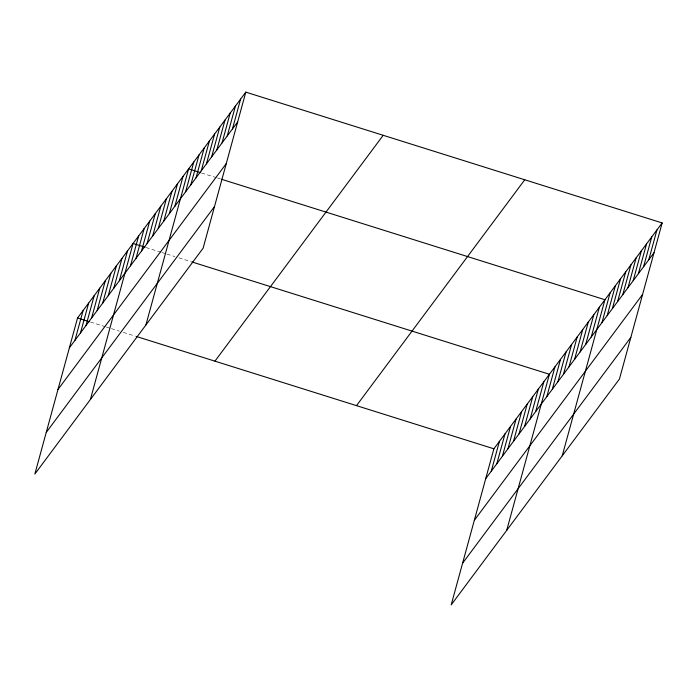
<?xml version="1.0" encoding="UTF-8"?>
<svg xmlns="http://www.w3.org/2000/svg" width="697" height="697" viewBox="0 0 697 697"><rect width="100%" height="100%" fill="white"/><g stroke="black" fill="none" stroke-linecap="round" stroke-linejoin="round"><path stroke-width="0.52" stroke-dasharray="3.48 2.61" d="M201.538 172.995L216.471 177.683M217.473 177.996L220.461 178.937M146.013 247.531L160.946 252.218M161.939 252.532L165.93 253.786M166.923 254.1L174.886 256.601M178.868 257.846L190.812 261.602M90.488 322.058L105.421 326.754M106.414 327.067L110.396 328.322M111.398 328.627L119.361 331.136M123.343 332.382L135.288 336.137"/><path stroke-width="1.05" d="M245.806 92.135L77.541 317.998L34.85 474.056L203.115 248.202L245.806 92.135L662.15 222.944L619.459 379.002L451.194 604.865L493.885 448.798L662.15 222.944M74.936 340.363L83.1 310.54M80.495 332.905L88.65 303.09M86.045 325.455L94.2 295.633M91.595 317.998L99.758 288.183M97.153 310.548L105.308 280.725M102.703 303.09L110.858 273.276M108.253 295.641L116.416 265.818M113.811 288.183L121.966 258.369M119.361 280.734L127.516 250.911M90.375 399.529L133.075 243.462L145.02 247.217M130.47 265.827L138.625 236.004M136.02 258.369L144.174 228.555M141.569 250.92L149.733 221.097M147.128 243.462L155.283 213.648M152.678 236.013L160.833 206.199M158.228 228.564L166.391 198.741M163.786 221.106L171.941 191.292M169.336 213.657L177.491 183.834M174.886 206.199L183.041 176.385M145.9 324.994L188.599 168.927L200.544 172.682M185.637 191.762L193.801 161.948M190.839 184.783L199.002 154.969M196.04 177.805L204.204 147.982M201.241 170.817L209.405 141.003M206.443 163.839L214.606 134.024M211.644 156.86L219.799 127.037M216.845 149.881L225 120.058M222.047 142.894L230.202 113.08M227.248 135.915L235.403 106.101M232.45 128.936L240.604 99.113M491.28 471.163L499.435 441.349M496.839 463.714L504.994 433.891M502.389 456.256L510.544 426.442M507.939 448.807L516.094 418.984M513.497 441.349L521.652 411.535M519.047 433.9L527.202 404.077M524.597 426.442L532.752 396.628M530.147 418.993L538.311 389.17M535.705 411.535L543.86 381.721M506.719 530.33L549.41 374.272L191.814 261.915M546.805 396.628L554.969 366.814M552.364 389.179L560.519 359.364M557.914 381.729L566.069 351.907M563.464 374.272L571.627 344.457M569.022 366.822L577.177 337M574.572 359.364L582.727 329.55M580.122 351.915L588.285 322.092M585.68 344.457L593.835 314.643M591.23 337.008L599.385 307.185M562.244 455.794L604.944 299.736L221.454 179.251M601.981 322.572L610.145 292.749M607.183 315.593L615.346 285.77M612.384 308.605L620.539 278.791M617.586 301.627L625.74 271.813M622.787 294.648L630.942 264.825M627.988 287.669L636.143 257.846M633.19 280.682L641.345 250.868M638.391 273.703L646.546 243.88M643.592 266.724L651.747 236.902M648.794 259.737L656.949 229.923M69.386 347.812L237.651 121.958M57.99 389.475L226.255 163.612M46.246 432.401L214.51 206.539M214.937 361.159L383.202 135.305M356.498 405.637L524.754 179.774M485.731 478.621L653.995 252.758M474.335 520.284L642.599 294.422M462.59 563.202L630.855 337.348M77.541 317.998L89.495 321.753M136.281 336.451L493.885 448.798"/></g></svg>
